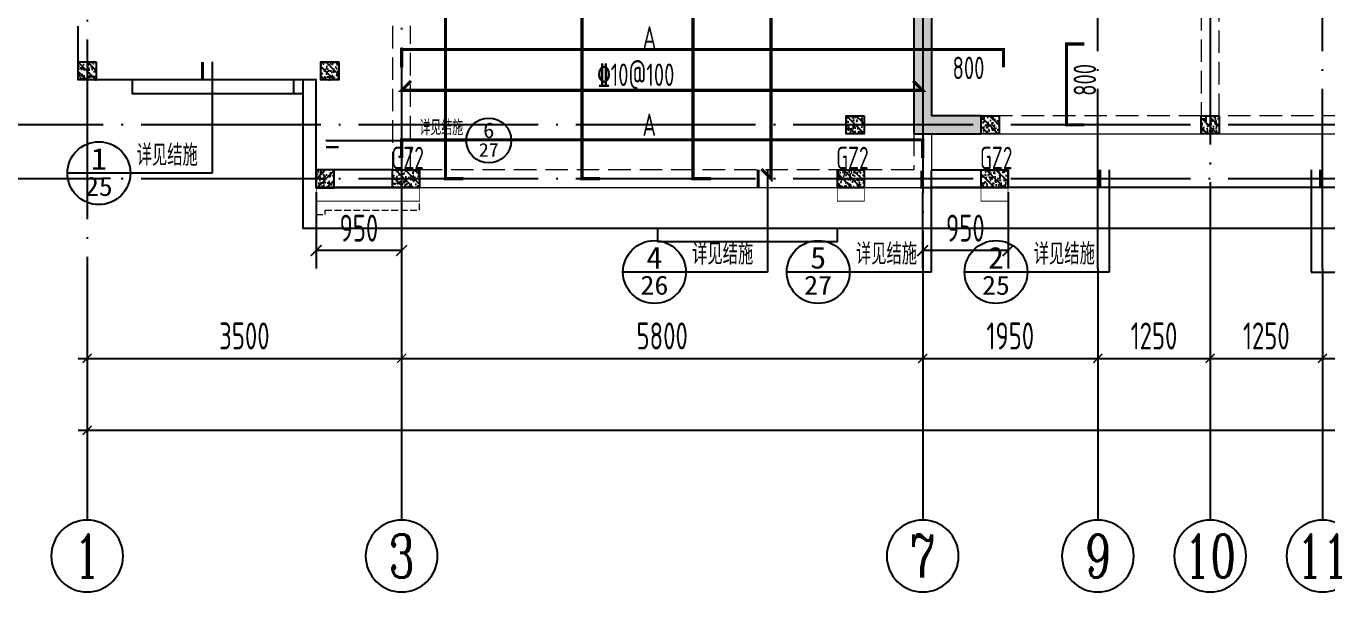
# Model space of a CAD drawing. Extents: x -461650 to 361314, y 245336 to 769729.
# Drawn here: x -11996 to 2484, y 568295 to 574595 of the extents above; entities that cross this region are included whole.
import ezdxf
from ezdxf.enums import TextEntityAlignment as Align

# ---------------------------------------------------------------- set-up
doc = ezdxf.new("R2010")
doc.units = 0
doc.header["$LTSCALE"] = 1000
doc.linetypes.add('DASH', pattern=[0.35, 0.25, -0.1])
doc.linetypes.add('DOTE', pattern=[2.42, 2, -0.2, 0.02, -0.2])
doc.layers.get('0').update_dxf_attribs({"linetype": 'CONTINUOUS'})
doc.layers.get('DEFPOINTS').update_dxf_attribs({"linetype": 'CONTINUOUS'})
for name, color, linetype in [('A-AXIS', 1, 'CONTINUOUS'), ('A-DOTE', 10, 'DOTE'), ('AXIS_NUM', 7, 'CONTINUOUS'), ('BEAM_CON', 4, 'CONTINUOUS'), ('DIM_IDEN', 67, 'CONTINUOUS'), ('PUB_TEXT', 2, 'CONTINUOUS'), ('ROOF', 183, 'CONTINUOUS'), ('S-B板边线', 2, 'CONTINUOUS'), ('S-B板配筋', 6, 'CONTINUOUS'), ('S-B板配筋号', 7, 'CONTINUOUS'), ('S-L主梁线', 4, 'DASH'), ('S-Q墙填充', 252, 'CONTINUOUS'), ('S-Q墙实线', 6, 'CONTINUOUS'), ('S-Q墙标注', 3, 'CONTINUOUS'), ('S-Y一般标注', 3, 'CONTINUOUS'), ('S-构造柱', 212, 'CONTINUOUS'), ('S-构造柱编号', 130, 'CONTINUOUS'), ('水平筋标注', 7, 'CONTINUOUS'), ('看线', 251, 'CONTINUOUS')]:
    doc.layers.add(name, color=color, linetype=linetype)
doc.layers.add('平面-看线', color=45, linetype='CONTINUOUS', lineweight=15)
doc.layers.add('配箍校核', color=34, linetype='CONTINUOUS', plot=False)
doc.styles.add('_TCH_AXIS', font='COMPLEX', dxfattribs={"bigfont": 'GBCBIG'})
doc.styles.add('_TCH_LABEL', font='simhei.ttf')
doc.styles.add('TSSD_Axis', font='complex.shx', dxfattribs={"width": 0.7, "bigfont": 'hztxt.shx'})
doc.styles.add('TSSD_DIMENSION', font='Tssdeng.shx', dxfattribs={"width": 0.7, "bigfont": 'tssdchn.shx'})
doc.styles.add('TSSD_REIN', font='tssdeng.shx', dxfattribs={"width": 0.7, "height": 300, "bigfont": 'tssdchn.shx'})
doc.styles.add('结构文字', font='zstxt.shx', dxfattribs={"width": 0.7, "bigfont": 'zshz.shx'})
doc.dimstyles.new('STRUCK', dxfattribs={"dimtxt": 400, "dimasz": 121, "dimexe": 200, "dimexo": 150, "dimgap": 115, "dimtad": 1, "dimdec": 0, "dimdsep": 46, "dimtxsty": '结构文字', "dimblk": 'ARCHTICK', "dimcen": 400, "dimclrd": 3, "dimclre": 3, "dimclrt": 7, "dimadec": 0, "dimazin": 0, "dimtfac": 1, "dimtdec": 0, "dimtix": 1, "dimtmove": 2, "dimatfit": 3, "dimldrblk": '_DIMX', "dimfxl": 0, "dimtolj": 1, "dimtzin": 0, "dimarcsym": 0})
doc.dimstyles.new('TSSD_100_100', dxfattribs={"dimtxt": 300, "dimasz": 100, "dimexe": 100, "dimexo": 250, "dimgap": 100, "dimtad": 1, "dimdec": 0, "dimzin": 0, "dimdsep": 46, "dimtxsty": 'TSSD_DIMENSION', "dimblk": 'ARCHTICK', "dimcen": 0, "dimdle": 100, "dimclrt": 7, "dimadec": 0, "dimazin": 0, "dimtfac": 1, "dimtdec": 0, "dimtix": 1, "dimtmove": 2, "dimatfit": 3, "dimldrblk": 'ARCHTICK', "dimfxl": 0, "dimtolj": 1, "dimtzin": 0, "dimarcsym": 0})

# ---------------------------------------------------------------- blocks, each defined once
blk = doc.blocks.new('ts_axno')
at = {"color": 0, "linetype": 'ByBlock', "lineweight": -2}
blk.add_circle((0, 0), 0.5, dxfattribs=at)
at = {"color": 0, "linetype": 'ByBlock', "lineweight": -2, "style": 'TSSD_Axis', "width": 0.7}
blk.add_attdef('A', text='', height=0.6, dxfattribs=at).set_placement((0, 0), align=Align.MIDDLE_CENTER)
blk = doc.blocks.new('_ArchTick')
at = {"color": 0, "linetype": 'ByBlock', "const_width": 0.15}
blk.add_lwpolyline([(-0.5, -0.5), (0.5, 0.5)], dxfattribs=at)
blk = doc.blocks.new('*D326')
at = {"layer": 'DEFPOINTS', "color": 0}
for p in [(8100, 3600), (13900, 3600), (13900, 2600)]:
    blk.add_point(p, dxfattribs=at)
at = {"layer": 'S-Y一般标注', "color": 0, "lineweight": -2}
for p, q in [((8100, 3350), (8100, 2500)), ((13900, 3350), (13900, 2500)), ((8000, 2600), (14000, 2600))]:
    blk.add_line(p, q, dxfattribs=at)
at = {"layer": 'S-Y一般标注', "color": 0, "lineweight": -2, "xscale": 100, "yscale": 100, "zscale": 100, "rotation": 180}
blk.add_blockref('_ArchTick', (8100, 2600), dxfattribs=at)
at = {"layer": 'S-Y一般标注', "color": 0, "lineweight": -2, "xscale": 100, "yscale": 100, "zscale": 100}
blk.add_blockref('_ArchTick', (13900, 2600), dxfattribs=at)
at = {"layer": 'S-Y一般标注', "color": 7, "insert": (11000, 2850), "char_height": 300, "attachment_point": 5, "style": 'TSSD_DIMENSION'}
blk.add_mtext('\\A1;5800', dxfattribs=at)
blk = doc.blocks.new('*D327')
at = {"layer": 'DEFPOINTS', "color": 0}
for p in [(17100, 3600), (18350, 3600), (18350, 2600)]:
    blk.add_point(p, dxfattribs=at)
at = {"layer": 'S-Y一般标注', "color": 0, "lineweight": -2}
for p, q in [((17100, 3350), (17100, 2500)), ((18350, 3350), (18350, 2500)), ((17000, 2600), (18450, 2600))]:
    blk.add_line(p, q, dxfattribs=at)
at = {"layer": 'S-Y一般标注', "color": 0, "lineweight": -2, "xscale": 100, "yscale": 100, "zscale": 100, "rotation": 180}
blk.add_blockref('_ArchTick', (17100, 2600), dxfattribs=at)
at = {"layer": 'S-Y一般标注', "color": 0, "lineweight": -2, "xscale": 100, "yscale": 100, "zscale": 100}
blk.add_blockref('_ArchTick', (18350, 2600), dxfattribs=at)
at = {"layer": 'S-Y一般标注', "color": 7, "insert": (17725, 2850), "char_height": 300, "attachment_point": 5, "style": 'TSSD_DIMENSION'}
blk.add_mtext('\\A1;1250', dxfattribs=at)
blk = doc.blocks.new('*D334')
at = {"layer": 'DEFPOINTS', "color": 0}
for p in [(4600, 3600), (54600, 3600), (54600, 1800)]:
    blk.add_point(p, dxfattribs=at)
at = {"layer": 'S-Y一般标注', "color": 0, "lineweight": -2}
for p, q in [((4600, 3350), (4600, 1700)), ((54600, 3350), (54600, 1700)), ((4500, 1800), (54700, 1800))]:
    blk.add_line(p, q, dxfattribs=at)
at = {"layer": 'S-Y一般标注', "color": 0, "lineweight": -2, "xscale": 100, "yscale": 100, "zscale": 100, "rotation": 180}
blk.add_blockref('_ArchTick', (4600, 1800), dxfattribs=at)
at = {"layer": 'S-Y一般标注', "color": 0, "lineweight": -2, "xscale": 100, "yscale": 100, "zscale": 100}
blk.add_blockref('_ArchTick', (54600, 1800), dxfattribs=at)
at = {"layer": 'S-Y一般标注', "color": 7, "insert": (29600, 2050), "char_height": 300, "attachment_point": 5, "style": 'TSSD_DIMENSION'}
blk.add_mtext('\\A1;50000', dxfattribs=at)
blk = doc.blocks.new('*D335')
at = {"layer": 'DEFPOINTS', "color": 0}
for p in [(15850, 3600), (17100, 3600), (17100, 2600)]:
    blk.add_point(p, dxfattribs=at)
at = {"layer": 'S-Y一般标注', "color": 0, "lineweight": -2}
for p, q in [((15850, 3350), (15850, 2500)), ((17100, 3350), (17100, 2500)), ((15750, 2600), (17200, 2600))]:
    blk.add_line(p, q, dxfattribs=at)
at = {"layer": 'S-Y一般标注', "color": 0, "lineweight": -2, "xscale": 100, "yscale": 100, "zscale": 100, "rotation": 180}
blk.add_blockref('_ArchTick', (15850, 2600), dxfattribs=at)
at = {"layer": 'S-Y一般标注', "color": 0, "lineweight": -2, "xscale": 100, "yscale": 100, "zscale": 100}
blk.add_blockref('_ArchTick', (17100, 2600), dxfattribs=at)
at = {"layer": 'S-Y一般标注', "color": 7, "insert": (16475, 2850), "char_height": 300, "attachment_point": 5, "style": 'TSSD_DIMENSION'}
blk.add_mtext('\\A1;1250', dxfattribs=at)
blk = doc.blocks.new('*D336')
at = {"layer": 'DEFPOINTS', "color": 0}
for p in [(4600, 3600), (8100, 3600), (8100, 2600)]:
    blk.add_point(p, dxfattribs=at)
at = {"layer": 'S-Y一般标注', "color": 0, "lineweight": -2}
for p, q in [((4600, 3350), (4600, 2500)), ((8100, 3350), (8100, 2500)), ((4500, 2600), (8200, 2600))]:
    blk.add_line(p, q, dxfattribs=at)
at = {"layer": 'S-Y一般标注', "color": 0, "lineweight": -2, "xscale": 100, "yscale": 100, "zscale": 100, "rotation": 180}
blk.add_blockref('_ArchTick', (4600, 2600), dxfattribs=at)
at = {"layer": 'S-Y一般标注', "color": 0, "lineweight": -2, "xscale": 100, "yscale": 100, "zscale": 100}
blk.add_blockref('_ArchTick', (8100, 2600), dxfattribs=at)
at = {"layer": 'S-Y一般标注', "color": 7, "insert": (6350, 2850), "char_height": 300, "attachment_point": 5, "style": 'TSSD_DIMENSION'}
blk.add_mtext('\\A1;3500', dxfattribs=at)
blk = doc.blocks.new('*D353')
at = {"layer": 'DEFPOINTS', "color": 0}
for p in [(13900, 3600), (15850, 3600), (15850, 2600)]:
    blk.add_point(p, dxfattribs=at)
at = {"layer": 'S-Y一般标注', "color": 0, "lineweight": -2}
for p, q in [((13900, 3350), (13900, 2500)), ((15850, 3350), (15850, 2500)), ((13800, 2600), (15950, 2600))]:
    blk.add_line(p, q, dxfattribs=at)
at = {"layer": 'S-Y一般标注', "color": 0, "lineweight": -2, "xscale": 100, "yscale": 100, "zscale": 100, "rotation": 180}
blk.add_blockref('_ArchTick', (13900, 2600), dxfattribs=at)
at = {"layer": 'S-Y一般标注', "color": 0, "lineweight": -2, "xscale": 100, "yscale": 100, "zscale": 100}
blk.add_blockref('_ArchTick', (15850, 2600), dxfattribs=at)
at = {"layer": 'S-Y一般标注', "color": 7, "insert": (14875, 2850), "char_height": 300, "attachment_point": 5, "style": 'TSSD_DIMENSION'}
blk.add_mtext('\\A1;1950', dxfattribs=at)
blk = doc.blocks.new('*D354')
at = {"layer": 'DEFPOINTS', "color": 0}
for p in [(18350, 3600), (20300, 3600), (20300, 2600)]:
    blk.add_point(p, dxfattribs=at)
at = {"layer": 'S-Y一般标注', "color": 0, "lineweight": -2}
for p, q in [((18350, 3350), (18350, 2500)), ((20300, 3350), (20300, 2500)), ((18250, 2600), (20400, 2600))]:
    blk.add_line(p, q, dxfattribs=at)
at = {"layer": 'S-Y一般标注', "color": 0, "lineweight": -2, "xscale": 100, "yscale": 100, "zscale": 100, "rotation": 180}
blk.add_blockref('_ArchTick', (18350, 2600), dxfattribs=at)
at = {"layer": 'S-Y一般标注', "color": 0, "lineweight": -2, "xscale": 100, "yscale": 100, "zscale": 100}
blk.add_blockref('_ArchTick', (20300, 2600), dxfattribs=at)
at = {"layer": 'S-Y一般标注', "color": 7, "insert": (19325, 2850), "char_height": 300, "attachment_point": 5, "style": 'TSSD_DIMENSION'}
blk.add_mtext('\\A1;1950', dxfattribs=at)
blk = doc.blocks.new('20210729.03501652')
at = {"color": 30, "const_width": 8}
for points in [[(2050, 600), (2050, 450), (3200, 450), (3200, 600)], [(7850, 600), (7850, 450), (8150, 450), (8150, 600)], [(9450, 600), (9450, 450), (9750, 450), (9750, 600)]]:
    blk.add_lwpolyline(points, dxfattribs=at)
at = {"layer": '平面-看线', "linetype": 'DASH', "ltscale": 0.3}
blk.add_lwpolyline([(2050, 450), (2050, 300), (2150, 300), (2150, 350), (3200, 350), (3200, 450)], dxfattribs=at)
at = {"layer": '看线', "color": 202, "ltscale": 0.5}
for points in [[(0, 1800), (0, 1650), (1800, 1650), (1800, 1800)], [(0, 1800), (0, 1650), (1900, 1650)], [(5850, 150), (5850, 0), (7850, 0), (7850, 150)]]:
    blk.add_lwpolyline(points, dxfattribs=at)
at = {"layer": '看线', "color": 201}
blk.add_lwpolyline([(1900, 1800), (1900, 150), (22100, 150), (22100, 1650), (24500, 1650)], dxfattribs=at)
blk = doc.blocks.new('20210729.04150611')
at = {"layer": 'S-B板边线'}
for points in [[(-28155, -31892), (-28155, -31893), (-29005, -31893), (-29005, -30693), (-31655, -30693), (-31655, -30093)], [(-15955, -31892), (-22155, -31892)]]:
    blk.add_lwpolyline(points, dxfattribs=at)
blk = doc.blocks.new('20210807.15312791')
at = {"layer": 'S-Q墙填充'}
h = blk.add_hatch(color=252, dxfattribs=at)
h.dxf.hatch_style = 1
h.paths.add_polyline_path([(70216, 57440), (70966, 57440), (70966, 57640), (70416, 57640), (70416, 59090), (70216, 59090)])
at = {"layer": 'BEAM_CON'}
for p, q in [((63566, 57040), (63566, 56840)), ((64416, 57040), (63566, 57040)), ((70416, 57040), (71266, 57040)), ((71266, 56840), (71266, 57040)), ((64516, 56840), (63566, 56840)), ((70316, 56840), (71266, 56840))]:
    blk.add_line(p, q, dxfattribs=at)
at = {"layer": 'S-L主梁线', "linetype": 'DASH', "lineweight": 18}
for p, q in [((73416, 61640), (73416, 57640)), ((73616, 57640), (73616, 61640)), ((64416, 58640), (64416, 57040)), ((64616, 57040), (64616, 58640)), ((73416, 57640), (70966, 57640)), ((76066, 57640), (73616, 57640)), ((70216, 57440), (70216, 57040)), ((70216, 57040), (64616, 57040))]:
    blk.add_line(p, q, dxfattribs=at)
at = {"layer": 'S-L主梁线', "linetype": 'ByBlock', "lineweight": 18}
for p, q in [((70416, 57040), (70416, 57440)), ((70966, 57440), (73516, 57440)), ((73516, 57440), (76066, 57440)), ((64416, 56840), (70416, 56840))]:
    blk.add_line(p, q, dxfattribs=at)
at = {"layer": 'S-Q墙实线'}
blk.add_lwpolyline([(70216, 57440), (70966, 57440), (70966, 57640), (70416, 57640), (70416, 59090), (70216, 59090)], close=True, dxfattribs=at)
blk = doc.blocks.new('20210730.02141516')
at = {"layer": 'S-构造柱'}
h = blk.add_hatch(dxfattribs=at)
h.set_pattern_fill('ARMORED', color=256, scale=15, angle=-90, style=0)
h.set_pattern_definition([(320, (-154189.41, 3278673.45), (-9.4128202, -107.5890274), [11.25, -123.75]), (265, (-154189.41, 3278673.45), (112.82882, 20.8127), [9, -99]), (10.4514, (-154190.19, 3278664.49), (103.4159313, -86.7764073), [9.5610285, -105.1713168]), (316.1842, (-154159.41, 3278673.45), (-24.827852, -160.0861573), [16.875, -185.625]), (6.6356, (-154161.48, 3278660.11), (146.117681, -140.199406), [14.341543, -157.75695]), (261.1842, (-154159.41, 3278673.45), (146.11779, -140.199292), [13.5, -148.5]), (291, (-154166.91, 3278658.45), (-60.3928336, -89.5360578), [11.25, -123.75]), (236, (-154166.91, 3278658.45), (108.7725068, -36.4972998), [9, -99]), (341.4514, (-154171.94, 3278650.99), (48.3795745, -126.0333943), [9.5610285, -105.1713168]), (307.5, (-154189.41, 3278673.454), (49.93407807, -1.8239783), [0, -97.8, 0, -100.5, 0, -99.375]), (277.5, (-154189.41, 3278673.454), (59.1617568, -39.4604306), [0, -57.3, 0, -95.55, 0, -37.875]), (237.5, (-154189.41, 3278706.904), (-3.38323076, -80.07336543), [0, -37.5, 0, -117, 0, -155.25]), (227.5, (-154189.41, 3278721.904), (15.0157473, -87.4779254), [0, -48.75, 0, -77.7, 0, -110.25]), (315, (-154189.41, 3278673.454), (53.0330086, 53.0330086), [])])
h.paths.add_polyline_path([(200, 200), (200, 0), (0, 0), (0, 200)])
blk.add_lwpolyline([(200, 200), (200, 0), (0, 0), (0, 200)], close=True, dxfattribs=at)
blk = doc.blocks.new('20210809.18224761')
at = {"layer": 'S-构造柱'}
h = blk.add_hatch(dxfattribs=at)
h.set_pattern_fill('ARMORED', color=256, scale=15, angle=-90, style=0)
h.set_pattern_definition([(320, (-154189.41, 3278673.45), (-9.4128202, -107.5890274), [11.25, -123.75]), (265, (-154189.41, 3278673.45), (112.82882, 20.8127), [9, -99]), (10.4514, (-154190.19, 3278664.49), (103.4159313, -86.7764073), [9.5610285, -105.1713168]), (316.1842, (-154159.41, 3278673.45), (-24.827852, -160.0861573), [16.875, -185.625]), (6.6356, (-154161.48, 3278660.11), (146.117681, -140.199406), [14.341543, -157.75695]), (261.1842, (-154159.41, 3278673.45), (146.11779, -140.199292), [13.5, -148.5]), (291, (-154166.91, 3278658.45), (-60.3928336, -89.5360578), [11.25, -123.75]), (236, (-154166.91, 3278658.45), (108.7725068, -36.4972998), [9, -99]), (341.4514, (-154171.94, 3278650.99), (48.3795745, -126.0333943), [9.5610285, -105.1713168]), (307.5, (-154189.41, 3278673.454), (49.93407807, -1.8239783), [0, -97.8, 0, -100.5, 0, -99.375]), (277.5, (-154189.41, 3278673.454), (59.1617568, -39.4604306), [0, -57.3, 0, -95.55, 0, -37.875]), (237.5, (-154189.41, 3278706.904), (-3.38323076, -80.07336543), [0, -37.5, 0, -117, 0, -155.25]), (227.5, (-154189.41, 3278721.904), (15.0157473, -87.4779254), [0, -48.75, 0, -77.7, 0, -110.25]), (315, (-154189.41, 3278673.454), (53.0330086, 53.0330086), [])])
h.paths.add_polyline_path([(300, 200), (300, 0), (0, 0), (0, 200)])
blk.add_lwpolyline([(300, 200), (300, 0), (0, 0), (0, 200)], close=True, dxfattribs=at)
blk = doc.blocks.new('20210809.18235135')
at = {"layer": '配箍校核'}
blk.add_blockref('20210809.18224761', (12, 0), dxfattribs=at)
at = {"layer": 'S-构造柱编号', "color": 2, "linetype": 'ByBlock', "style": 'TSSD_REIN', "width": 0.65}
blk.add_text('GZ2', height=250, dxfattribs=at).set_placement((0, 206, 0))
blk = doc.blocks.new('20210809.18285270')
at = {"layer": 'ROOF', "rotation": 359.9999999538236}
for p in [(0, 1200), (2700, 1200), (8550, 600)]:
    blk.add_blockref('20210730.02141516', p, dxfattribs=at)
at = {"layer": 'ROOF'}
for p in [(10050, 600), (12500, 600)]:
    blk.add_blockref('20210730.02141516', p, dxfattribs=at)
at = {"layer": 'ROOF', "xscale": -1, "rotation": 4.61764226855621e-08}
blk.add_blockref('20210730.02141516', (2850, 0), dxfattribs=at)
at = {"layer": '配箍校核'}
for p in [(3488, 0), (8438, 0), (10038, 0)]:
    blk.add_blockref('20210809.18235135', p, dxfattribs=at)
blk = doc.blocks.new('*D425')
at = {"layer": 'DEFPOINTS', "color": 0}
for p in [(-212209, -11759), (-211259, -11759), (-212209, -12559)]:
    blk.add_point(p, dxfattribs=at)
at = {"layer": 'S-Q墙标注', "color": 3, "lineweight": -2}
for p, q in [((-212209, -11909), (-212209, -12759)), ((-211259, -11909), (-211259, -12759)), ((-211259, -12559), (-212209, -12559))]:
    blk.add_line(p, q, dxfattribs=at)
at = {"layer": 'S-Q墙标注', "color": 3, "lineweight": -2, "xscale": 121, "yscale": 121, "zscale": 121, "rotation": 180}
blk.add_blockref('_ArchTick', (-212209, -12559), dxfattribs=at)
at = {"layer": 'S-Q墙标注', "color": 3, "lineweight": -2, "xscale": 121, "yscale": 121, "zscale": 121}
blk.add_blockref('_ArchTick', (-211259, -12559), dxfattribs=at)
at = {"layer": 'S-Q墙标注', "color": 7, "insert": (-211734, -12309), "char_height": 300, "attachment_point": 5, "style": 'TSSD_REIN'}
blk.add_mtext('\\A1;950', dxfattribs=at)
blk = doc.blocks.new('_DIMX')
blk.add_line((-150, 0), (150, 0))
at = {"const_width": 50}
blk.add_lwpolyline([(-70, -70), (70, 70)], dxfattribs=at)
blk = doc.blocks.new('*D426')
at = {"layer": 'DEFPOINTS', "color": 0}
for p in [(-205459, -11759), (-204509, -11759), (-205459, -12559)]:
    blk.add_point(p, dxfattribs=at)
at = {"layer": 'S-Q墙标注', "color": 3, "lineweight": -2}
for p, q in [((-205459, -11909), (-205459, -12759)), ((-204509, -11909), (-204509, -12759)), ((-204509, -12559), (-205459, -12559))]:
    blk.add_line(p, q, dxfattribs=at)
at = {"layer": 'S-Q墙标注', "color": 3, "lineweight": -2, "xscale": 121, "yscale": 121, "zscale": 121, "rotation": 180}
blk.add_blockref('_ArchTick', (-205459, -12559), dxfattribs=at)
at = {"layer": 'S-Q墙标注', "color": 3, "lineweight": -2, "xscale": 121, "yscale": 121, "zscale": 121}
blk.add_blockref('_ArchTick', (-204509, -12559), dxfattribs=at)
at = {"layer": 'S-Q墙标注', "color": 7, "insert": (-204984, -12309), "char_height": 300, "attachment_point": 5, "style": 'TSSD_REIN'}
blk.add_mtext('\\A1;950', dxfattribs=at)
blk = doc.blocks.new('20210810.07360379')
at = {"layer": 'DIM_IDEN'}
for p, q in [((1737, 3405), (1737, 2166)), ((3004, 2530), (3451, 2530)), ((3451, 2530), (4567, 2530)), ((5067, 2530), (4567, 2530)), ((7920, 2205), (7920, 1066)), ((9743, 2195), (9743, 1066)), ((11722, 2205), (11722, 1066)), ((13972, 2205), (13972, 1066)), ((828, 2166), (128, 2166)), ((1737, 2166), (828, 2166)), ((7011, 1066), (6311, 1066)), ((7920, 1066), (7011, 1066)), ((8834, 1066), (8134, 1066)), ((9743, 1066), (8834, 1066)), ((10813, 1066), (10113, 1066)), ((11722, 1066), (10813, 1066)), ((13972, 1066), (14881, 1066))]:
    blk.add_line(p, q, dxfattribs=at)
for points, const_width in [([(1632, 3405), (1632, 3205)], 35), ([(3004, 2455), (3147, 2455)], 25), ([(7815, 2205), (7815, 2005)], 35), ([(9638, 2195), (9638, 1995)], 35), ([(11617, 2205), (11617, 2005)], 35), ([(14077, 2205), (14077, 2005)], 35)]:
    blk.add_lwpolyline(points, dxfattribs=dict(at, const_width=const_width))
for centre, radius in [((4817, 2530), 250), ((478, 2166), 350), ((6661, 1066), 350), ((8484, 1066), 350), ((10463, 1066), 350)]:
    blk.add_circle(centre, radius, dxfattribs=at)
at = {"layer": 'PUB_TEXT', "style": '_TCH_AXIS'}
for height, p in [(168.8, (4046, 2589)), (236.3, (898, 2249)), (236.3, (7081, 1149)), (236.3, (8904, 1149)), (236.3, (10883, 1149))]:
    blk.add_text('详见结施', height=height, dxfattribs=at).set_placement(p)
at = {"layer": 'PUB_TEXT', "style": '_TCH_LABEL'}
for s, height, width, p, p2 in [('6', 173, 1.011364, (4755, 2558), (4880, 2558)), ('27', 151.1, 1.022989, (4706, 2350), (4929, 2350)), ('1', 241, 1.034884, (388, 2205), (568, 2205)), ('25', 212.7, 1.00565, (324, 1913), (632, 1913)), ('4', 241, 1.034884, (6571, 1105), (6751, 1105)), ('5', 241, 1.028902, (8395, 1105), (8573, 1105)), ('2', 241, 1.022989, (10374, 1105), (10552, 1105)), ('26', 211.6, 1.022989, (6505, 814), (6817, 814)), ('27', 211.6, 1.022989, (8328, 814), (8639, 814)), ('25', 212.7, 1.00565, (10309, 813), (10617, 813))]:
    blk.add_text(s, height=height, dxfattribs=dict(at, width=width)).set_placement(p, p2, align=Align.FIT)
blk = doc.blocks.new('20210726.16395156')
at = {"layer": 'A-AXIS'}
for p, q in [((4600, 3600), (4600, 800)), ((8100, 3600), (8100, 800)), ((13900, 3600), (13900, 800)), ((15850, 3600), (15850, 800)), ((17100, 3600), (17100, 800)), ((18350, 3600), (18350, 800))]:
    blk.add_line(p, q, dxfattribs=at)
at = {"layer": 'A-DOTE'}
for p, q in [((4600, 18249.9), (4600, 3600)), ((13900.2, 13700), (13900, 3600)), ((15850, 3600), (15850, 11500)), ((18350, 3600), (18350, 11500)), ((8100, 10900), (8100, 3600)), ((17100, 9400), (17100, 3600)), ((55600, 5200), (3600, 5200)), ((55600, 4600), (3600, 4600))]:
    blk.add_line(p, q, dxfattribs=at)
at = {"layer": 'A-AXIS'}
ref = blk.add_blockref('ts_axno', (4600, 400), dxfattribs=dict(at, xscale=-800, yscale=800, zscale=800, rotation=180))
ref.add_attrib('1', '1', dxfattribs={"layer": 'AXIS_NUM', "height": 480, "style": 'TSSD_Axis', "width": 0.7}).set_placement((4600, 400), align=Align.MIDDLE_CENTER)
ref = blk.add_blockref('ts_axno', (8100, 400), dxfattribs=dict(at, xscale=-800, yscale=800, zscale=800, rotation=180))
ref.add_attrib('2', '3', dxfattribs={"layer": 'AXIS_NUM', "height": 480, "style": 'TSSD_Axis', "width": 0.7}).set_placement((8100, 400), align=Align.MIDDLE_CENTER)
ref = blk.add_blockref('ts_axno', (13900, 400), dxfattribs=dict(at, xscale=-800, yscale=800, zscale=800, rotation=180))
ref.add_attrib('5', '7', dxfattribs={"layer": 'AXIS_NUM', "height": 480, "style": 'TSSD_Axis', "width": 0.7}).set_placement((13900, 400), align=Align.MIDDLE_CENTER)
ref = blk.add_blockref('ts_axno', (15850, 400), dxfattribs=dict(at, xscale=-800, yscale=800, zscale=800, rotation=180))
ref.add_attrib('8', '9', dxfattribs={"layer": 'AXIS_NUM', "height": 480, "style": 'TSSD_Axis', "width": 0.7}).set_placement((15850, 400), align=Align.MIDDLE_CENTER)
ref = blk.add_blockref('ts_axno', (17100, 400), dxfattribs=dict(at, xscale=-800, yscale=800, zscale=800, rotation=180))
ref.add_attrib('8', '10', dxfattribs={"layer": 'AXIS_NUM', "height": 480, "style": 'TSSD_Axis', "width": 0.7}).set_placement((17100, 400), align=Align.MIDDLE_CENTER)
ref = blk.add_blockref('ts_axno', (18350, 400), dxfattribs=dict(at, xscale=-800, yscale=800, zscale=800, rotation=180))
ref.add_attrib('8', '11', dxfattribs={"layer": 'AXIS_NUM', "height": 480, "style": 'TSSD_Axis', "width": 0.7}).set_placement((18350, 400), align=Align.MIDDLE_CENTER)
at = {"layer": 'S-Y一般标注'}
for base, p1, p2, picture, middle in [((54600, 1800), (4600, 3600), (54600, 3600), '*D334', (29600, 2050)), ((8100, 2600), (4600, 3600), (8100, 3600), '*D336', (6350, 2850)), ((13900, 2600), (8100, 3600), (13900, 3600), '*D326', (11000, 2850)), ((15850, 2600), (13900, 3600), (15850, 3600), '*D353', (14875, 2850)), ((17100, 2600), (15850, 3600), (17100, 3600), '*D335', (16475, 2850)), ((18350, 2600), (17100, 3600), (18350, 3600), '*D327', (17725, 2850)), ((20300, 2600), (18350, 3600), (20300, 3600), '*D354', (19325, 2850))]:
    dim = blk.add_linear_dim(base=base, p1=p1, p2=p2, dimstyle='TSSD_100_100', dxfattribs=at)
    dim.commit()
    dim.dimension.update_dxf_attribs({"geometry": picture, "text_midpoint": middle})
blk = doc.blocks.new('20210810.19092027')
at = {"layer": 'S-Q墙标注'}
for base, p1, p2, picture, middle in [((87767.8, 54374), (88717.8, 55174), (87767.8, 55174), '*D425', (88242.8, 54624)), ((94517.8, 54374), (95467.8, 55174), (94517.8, 55174), '*D426', (94992.8, 54624))]:
    dim = blk.add_linear_dim(base=base, p1=p1, p2=p2, angle=180, dimstyle='STRUCK', override={"dimtxt": 300, "dimgap": 100, "dimtxsty": 'TSSD_REIN'}, dxfattribs=at)
    dim.commit()
    dim.dimension.update_dxf_attribs({"geometry": picture, "text_midpoint": middle, "insert": (299976.5, 66933)})

msp = doc.modelspace()

# ---------------------------------------------------------------- linework, layer by layer
at = {"layer": 'S-B板配筋', "lineweight": 35, "const_width": 35}
for points in [[(-4372.75, 572895.4), (-4572.75, 572895.4), (-4572.75, 582995.23), (-4372.75, 582995.23)], [(-7126.97, 572895.4), (-7326.97, 572895.4), (-7326.96, 580095.24), (-7126.96, 580095.24)], [(-5608.46, 572895.4), (-5808.46, 572895.4), (-5808.46, 579795.24), (-5608.46, 579795.24)], [(-3810.17, 573001.46), (-3704.1, 572895.4), (-3704.1, 579195.24), (-3810.17, 579089.17)], [(-1115.79, 574133.63), (-1115.79, 574333.63), (-7815.8, 574333.63), (-7815.8, 574133.63)], [(-215.79, 573495.23), (-415.79, 573495.23), (-415.79, 574395.23), (-215.79, 574395.23)], [(-7709.73, 573985.2), (-7815.79, 573879.14), (-2015.79, 573879.14), (-2121.86, 573985.2)], [(-7815.83, 573127.64), (-7815.83, 573327.64), (-2015.8, 573327.55), (-2015.8, 573127.55)]]:
    msp.add_lwpolyline(points, dxfattribs=at)

# ---------------------------------------------------------------- block references
msp.add_blockref('20210729.03501652', (-10815.83, 572195.23))
at = {"layer": 'A-DOTE'}
msp.add_blockref('20210726.16395156', (-15915.8, 568295.19), dxfattribs=at)
at = {"layer": 'PUB_TEXT'}
msp.add_blockref('20210810.07360379', (-11662.89, 570790.61), dxfattribs=at)
at = {"layer": 'S-B板边线'}
msp.add_blockref('20210729.04150611', (20239.55, 604687.77), dxfattribs=at)
at = {"layer": 'S-Q墙填充'}
msp.add_blockref('20210807.15312791', (-72331.45, 515955.69), dxfattribs=at)
at = {"layer": '水平筋标注'}
msp.add_blockref('20210810.19092027', (-96533.64, 517721.24), dxfattribs=at)
at = {"layer": '配箍校核'}
msp.add_blockref('20210809.18285270', (-11415.82, 572795.07), dxfattribs=at)

# ---------------------------------------------------------------- texts
at = {"layer": 'S-B板配筋号', "color": 1, "style": 'TSSD_REIN', "width": 0.7}
for s, p in [('A', (-5131.83, 574344.74)), ('%%13210@100', (-5637.9, 573927.48))]:
    msp.add_text(s, height=250, dxfattribs=at).set_placement(p)
at = {"layer": 'S-B板配筋号', "style": 'TSSD_REIN', "width": 0.7}
msp.add_text('800', height=250, dxfattribs=at).set_placement((-1505.93, 574253.63), align=Align.TOP_CENTER)
msp.add_text('800', height=250, rotation=449.999992, dxfattribs=at).set_placement((-335.79, 573995.23), align=Align.TOP_CENTER)
msp.add_text('A', height=250, dxfattribs=at).set_placement((-5133.97, 573371.63))

doc.saveas('drawing.dxf')
